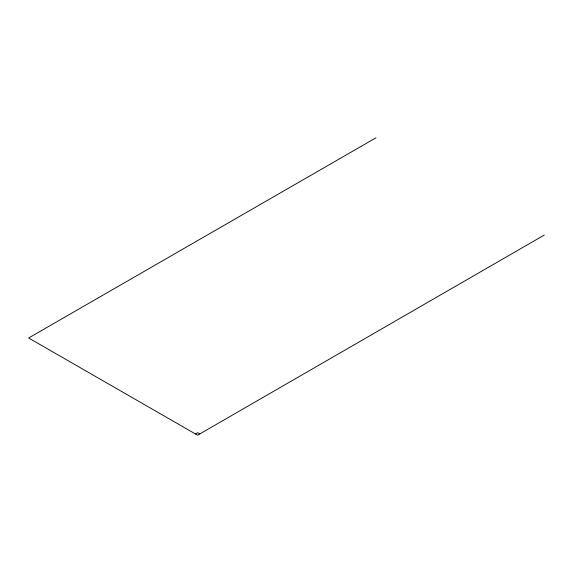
<?xml version="1.0" encoding="UTF-8"?>
<svg xmlns="http://www.w3.org/2000/svg" width="573" height="573" viewBox="0 0 573 573"><rect width="100%" height="100%" fill="white"/><g stroke="black" fill="none" stroke-linecap="round" stroke-linejoin="round"><path stroke-width="0.86" d="M375.981 137.799L28.65 337.991L197.599 435.201L544.35 235.009M195.422 433.947L197.599 432.687L199.776 433.947"/></g></svg>
